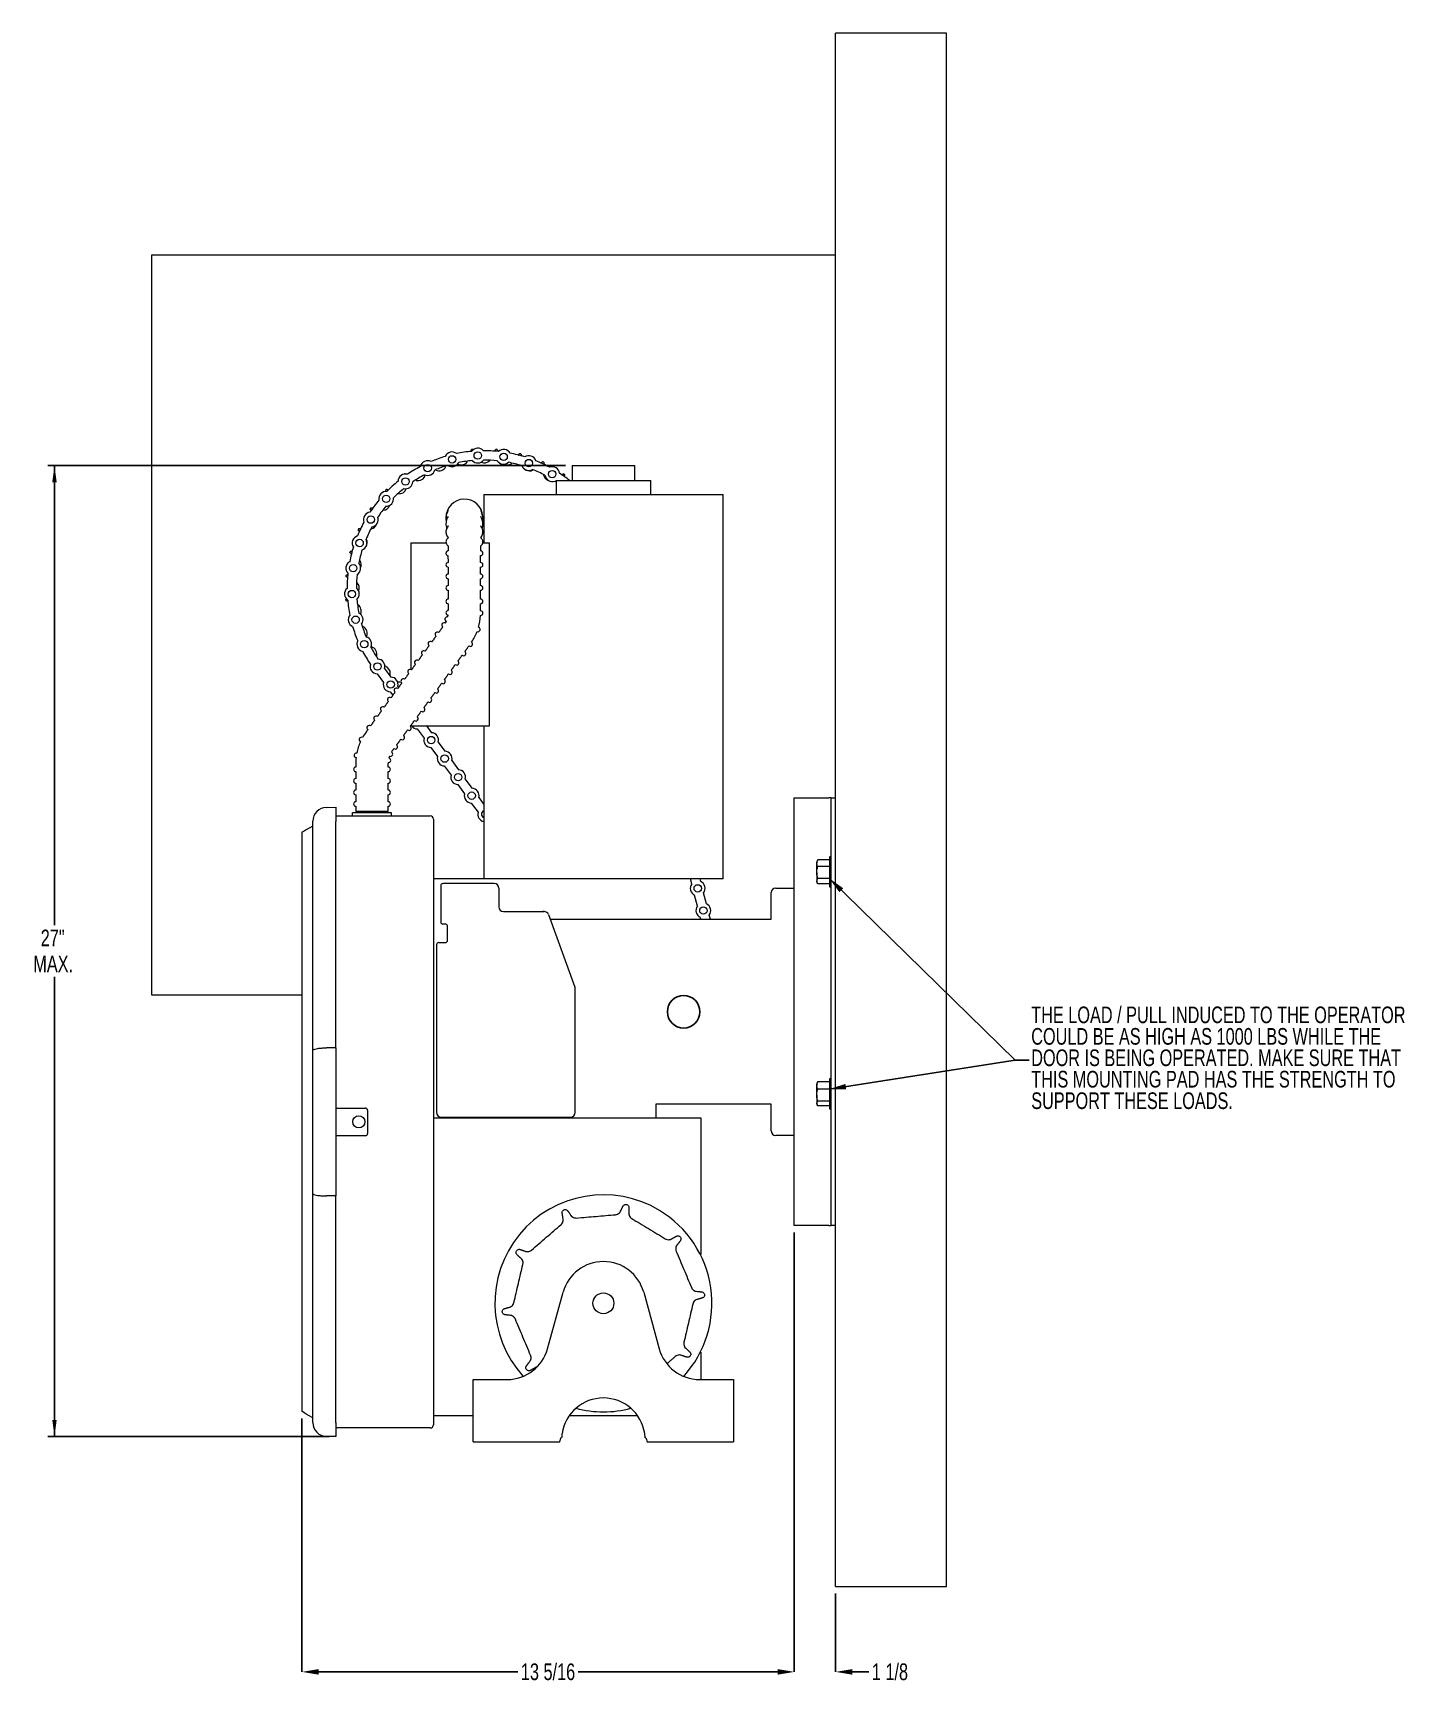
# Model space of a CAD drawing. Header units: inches. Extents: x 1.6 to 27.5, y 3.7 to 19.3.
# Drawn here: x 15.16 to 27.52, y 4.29 to 19.28 of the extents above; entities that cross this region are included whole.
import ezdxf

# ---------------------------------------------------------------- set-up
doc = ezdxf.new("R2010")
doc.units = ezdxf.units.IN
doc.header["$MEASUREMENT"] = 0
doc.header["$PDSIZE"] = -1
doc.layers.add('DIM', color=1, linetype='Continuous')
doc.styles.add('SLDTEXTSTYLE0', font='ARIAL.TTF', dxfattribs={"width": 0.7})
doc.styles.get("Standard").update_dxf_attribs({"font": 'ARIAL.TTF'})
doc.dimstyles.new('SLDDIMSTYLE0', dxfattribs={"dimtxt": 0.15, "dimasz": 0.15, "dimexe": 0, "dimexo": 0.0625, "dimgap": 0.0375, "dimtad": 0, "dimtih": 1, "dimtoh": 1, "dimdec": 3, "dimlfac": 3, "dimrnd": 1e-09, "dimzin": 12, "dimdsep": 46, "dimtxsty": 'SLDTEXTSTYLE0', "dimsah": 1, "dimcen": 0.09, "dimadec": 0, "dimazin": 0, "dimtfac": 1, "dimtdec": 3, "dimtofl": 0, "dimtmove": 0, "dimatfit": 3, "dimfxl": 0, "dimtolj": 1, "dimtzin": 12, "dimarcsym": 0})
doc.dimstyles.new('SLDDIMSTYLE2', dxfattribs={"dimtxt": 0.15, "dimasz": 0.15, "dimexe": 0, "dimexo": 0.0625, "dimgap": 0.0375, "dimtad": 0, "dimtih": 1, "dimtoh": 1, "dimdec": 0, "dimrnd": 1e-09, "dimzin": 0, "dimdsep": 46, "dimtxsty": 'Standard', "dimsah": 1, "dimcen": 0.09, "dimadec": 0, "dimazin": 0, "dimtfac": 1, "dimtdec": 0, "dimtofl": 0, "dimtmove": 0, "dimatfit": 3, "dimfxl": 0, "dimtolj": 1, "dimtzin": 0, "dimarcsym": 0})

# ---------------------------------------------------------------- blocks, each defined once
blk = doc.blocks.new('*D5')
at = {"layer": 'DIM'}
for p, q in [((19.955, 15.384), (15.289, 15.384)), ((15.349, 15.384), (15.349, 11.241)), ((15.349, 6.631), (15.349, 10.774)), ((17.825, 6.631), (15.289, 6.631))]:
    blk.add_line(p, q, dxfattribs=at)
for points in [[(15.349, 15.384), (15.329, 15.234), (15.369, 15.234)], [(15.349, 6.631), (15.369, 6.781), (15.329, 6.781)]]:
    blk.add_solid(points, dxfattribs=at)
at = {"layer": 'DIM', "char_height": 0.15, "attachment_point": 1, "style": 'SLDTEXTSTYLE0'}
for s, insert in [('27"', (15.225, 11.201)), ('MAX.', (15.158, 10.967))]:
    blk.add_mtext(s, dxfattribs=dict(at, insert=insert))
blk = doc.blocks.new('*D32')
at = {"color": 0, "linetype": 'ByBlock', "lineweight": -2}
for p, q in [((22.017, 8.471), (22.017, 4.51)), ((17.579, 6.795), (17.579, 4.51)), ((17.729, 4.51), (19.527, 4.51)), ((21.867, 4.51), (20.069, 4.51))]:
    blk.add_line(p, q, dxfattribs=at)
at = {"color": 0, "linetype": 'ByBlock'}
for points in [[(17.579, 4.51), (17.729, 4.535), (17.729, 4.485)], [(22.017, 4.51), (21.867, 4.535), (21.867, 4.485)]]:
    blk.add_solid(points, dxfattribs=at)
at = {"layer": 'DEFPOINTS', "color": 0, "linetype": 'ByBlock'}
for p in [(22.017, 8.534), (17.579, 6.857)]:
    blk.add_point(p, dxfattribs=at)
at = {"color": 0, "linetype": 'ByBlock', "insert": (19.798, 4.51), "char_height": 0.15, "attachment_point": 5, "style": 'SLDTEXTSTYLE0'}
blk.add_mtext('13 5/16', dxfattribs=at)
blk = doc.blocks.new('*D33')
at = {"color": 0, "linetype": 'ByBlock', "lineweight": -2}
for p, q in [((22.017, 8.471), (22.017, 4.51)), ((22.39, 5.218), (22.39, 4.51)), ((21.867, 4.51), (21.717, 4.51)), ((22.54, 4.51), (22.69, 4.51))]:
    blk.add_line(p, q, dxfattribs=at)
at = {"color": 0, "linetype": 'ByBlock'}
for points in [[(22.017, 4.51), (21.867, 4.485), (21.867, 4.535)], [(22.39, 4.51), (22.54, 4.485), (22.54, 4.535)]]:
    blk.add_solid(points, dxfattribs=at)
at = {"layer": 'DEFPOINTS', "color": 0, "linetype": 'ByBlock'}
for p in [(22.017, 8.534), (22.39, 5.281)]:
    blk.add_point(p, dxfattribs=at)
at = {"color": 0, "linetype": 'ByBlock', "insert": (22.88, 4.51), "char_height": 0.15, "attachment_point": 5, "style": 'SLDTEXTSTYLE0'}
blk.add_mtext('1 1/8', dxfattribs=at)
blk = doc.blocks.new('SW_NOTE_2')
at = {"layer": 'DIM', "color": 0, "char_height": 0.15, "attachment_point": 1, "style": 'SLDTEXTSTYLE0'}
for s, insert in [('THE LOAD / PULL INDUCED TO THE OPERATOR', (0.02, 0.484)), ('COULD BE AS HIGH AS 1000 LBS WHILE THE', (0.02, 0.29)), ('DOOR IS BEING OPERATED. MAKE SURE THAT', (0.02, 0.097)), ('THIS MOUNTING PAD HAS THE STRENGTH TO', (0.02, -0.096)), ('SUPPORT THESE LOADS.', (0.02, -0.29))]:
    blk.add_mtext(s, dxfattribs=dict(at, insert=insert))

msp = doc.modelspace()

# ---------------------------------------------------------------- linework, layer by layer
at = {"color": 7, "linetype": 'Continuous', "lineweight": 15}
for p, q in [((22.390457, 5.280699), (22.390457, 19.2807)), ((23.390457, 19.2807), (22.390457, 19.2807)), ((23.390457, 5.280699), (23.390457, 19.2807)), ((16.22379, 17.2807), (16.22379, 10.614033)), ((22.390457, 17.2807), (16.22379, 17.2807)), ((20.01479, 15.384033), (20.579457, 15.384033)), ((19.870457, 15.235687), (19.85786, 15.244096)), ((19.870457, 15.2507), (20.72379, 15.2507)), ((19.21879, 15.124033), (21.375457, 15.124033)), ((19.21879, 15.082366), (19.21879, 14.749033)), ((18.87779, 14.914366), (18.877826, 14.910929)), ((18.562124, 14.686533), (18.879201, 14.686533)), ((18.894899, 14.572598), (18.89663, 14.510104)), ((18.898624, 14.658852), (18.898624, 14.614369)), ((19.19029, 14.65884), (19.19029, 14.614357)), ((19.20994, 14.686533), (19.271604, 14.686533)), ((19.271604, 13.036533), (19.271604, 14.686533)), ((18.257664, 13.506649), (18.314902, 13.428094)), ((18.325024, 13.555712), (18.382253, 13.477168)), ((18.443547, 13.393047), (18.450441, 13.383585)), ((18.376195, 13.343973), (18.398841, 13.312893)), ((18.562124, 13.036533), (18.895457, 13.036533)), ((18.619604, 13.009912), (18.680014, 12.927002)), ((18.703314, 13.036533), (18.747365, 12.976076)), ((18.895457, 13.036533), (19.271604, 13.036533)), ((18.741308, 12.842881), (18.801718, 12.759972)), ((18.808659, 12.891955), (18.869069, 12.809046)), ((18.863012, 12.67585), (18.923422, 12.592941)), ((18.930363, 12.724924), (18.990773, 12.642015)), ((18.984716, 12.50882), (19.045126, 12.42591)), ((19.052067, 12.557894), (19.112477, 12.474985)), ((17.799748, 12.303077), (17.885263, 12.304569)), ((17.885263, 12.304569), (17.885263, 12.175933)), ((19.10642, 12.341789), (19.16683, 12.25888)), ((19.173771, 12.390863), (19.21879, 12.329077)), ((22.017124, 12.387783), (22.077124, 12.387783)), ((22.017124, 8.533616), (22.017124, 12.387783)), ((22.077124, 12.387783), (22.330457, 12.387783)), ((22.350457, 12.387783), (22.330457, 12.387783)), ((22.350457, 12.30445), (22.350457, 12.387783)), ((22.350457, 12.387783), (22.390457, 12.387783)), ((22.350457, 8.61695), (22.350457, 12.30445)), ((17.67693, 12.175933), (17.67693, 12.178096)), ((17.67693, 10.112847), (17.67693, 12.175933)), ((17.885263, 12.2267), (18.729524, 12.2267)), ((17.885263, 10.13489), (17.885263, 12.175933)), ((18.035598, 12.2267), (18.035598, 12.250033)), ((18.042097, 12.2567), (18.375808, 12.2567)), ((18.211124, 12.2667), (18.06529, 12.2667)), ((18.356957, 12.2667), (18.211124, 12.2667)), ((18.375808, 12.2567), (18.381124, 12.2567)), ((18.729524, 12.2267), (18.73619, 12.2267)), ((18.766124, 12.196766), (18.766124, 10.585251)), ((22.33379, 11.856116), (22.33379, 11.586116)), ((22.220457, 11.814866), (22.220457, 11.799334)), ((22.220457, 11.715467), (22.220457, 11.799334)), ((22.220457, 11.715467), (22.220457, 11.637249)), ((22.33379, 11.829173), (22.228831, 11.829173)), ((22.33379, 11.769495), (22.228831, 11.769495)), ((19.21879, 11.657366), (18.766124, 11.657366)), ((18.830213, 11.5957), (18.830213, 11.2707)), ((19.31288, 11.6157), (18.850213, 11.6157)), ((21.375457, 11.657366), (19.21879, 11.657366)), ((19.354546, 11.574033), (19.354546, 11.4057)), ((21.094033, 11.612798), (21.082673, 11.657366)), ((21.174784, 11.633381), (21.168671, 11.657366)), ((21.850457, 11.5757), (22.017124, 11.5757)), ((22.220457, 11.637249), (22.220457, 11.627366)), ((22.33379, 11.661439), (22.228831, 11.661439)), ((22.33379, 11.61306), (22.228831, 11.61306)), ((21.145079, 11.412534), (21.119741, 11.511939)), ((21.22583, 11.433117), (21.200493, 11.532522)), ((21.80879, 11.294033), (21.80879, 11.534033)), ((18.872713, 11.2507), (18.850213, 11.2507)), ((19.396213, 11.364033), (19.762871, 11.364033)), ((19.802025, 11.336617), (20.0402, 10.682236)), ((19.817524, 11.294033), (21.80879, 11.294033)), ((21.175284, 11.294033), (21.170787, 11.311676)), ((21.261282, 11.294033), (21.251539, 11.332259)), ((18.892713, 11.104033), (18.892713, 11.2307)), ((18.792713, 11.064033), (18.792713, 10.584114)), ((18.812713, 11.084033), (18.872713, 11.084033)), ((20.042713, 9.552366), (20.042713, 10.667985)), ((16.22379, 10.614033), (17.578908, 10.614033)), ((18.766124, 10.585251), (18.766124, 6.738433)), ((18.792713, 10.584114), (18.792713, 9.552366)), ((17.67693, 8.822353), (17.67693, 10.112847)), ((17.885263, 10.13489), (17.885263, 8.80031)), ((22.220457, 9.814866), (22.220457, 9.795543)), ((22.220457, 9.708961), (22.220457, 9.795543)), ((22.33379, 9.828456), (22.228831, 9.828456)), ((22.33379, 9.762631), (22.228831, 9.762631)), ((22.33379, 9.856116), (22.33379, 9.586116)), ((20.770457, 9.627366), (20.770457, 9.504033)), ((21.80879, 9.627366), (20.770457, 9.627366)), ((21.80879, 9.387366), (21.80879, 9.627366)), ((22.220457, 9.708961), (22.220457, 9.634534)), ((22.220457, 9.634534), (22.220457, 9.627366)), ((22.33379, 9.655291), (22.228831, 9.655291)), ((22.33379, 9.613777), (22.228831, 9.613777)), ((17.885263, 9.5926), (18.151607, 9.5926)), ((18.171607, 9.5726), (18.171607, 9.3626)), ((18.766124, 9.504033), (21.174124, 9.504033)), ((18.83438, 9.510699), (20.001046, 9.510699)), ((21.174124, 9.504033), (21.174124, 8.273434)), ((18.151607, 9.3426), (17.885263, 9.3426)), ((22.017124, 9.3457), (21.850457, 9.3457)), ((17.67693, 6.759266), (17.67693, 8.822353)), ((17.885263, 6.759266), (17.885263, 8.80031)), ((22.350457, 8.533616), (22.350457, 8.61695)), ((22.077124, 8.533616), (22.017124, 8.533616)), ((22.330457, 8.533616), (22.077124, 8.533616)), ((22.330457, 8.533616), (22.350457, 8.533616)), ((22.390457, 8.533616), (22.350457, 8.533616)), ((19.79362, 7.422413), (19.933961, 7.932319)), ((20.660287, 7.932319), (20.800628, 7.422413)), ((21.174124, 7.391299), (21.174124, 7.1457)), ((19.12379, 6.658366), (19.12379, 7.1457)), ((19.12379, 7.1457), (19.430457, 7.1457)), ((21.16379, 7.1457), (21.470457, 7.1457)), ((21.470457, 7.1457), (21.470457, 6.658366)), ((17.67693, 6.757103), (17.67693, 6.759266)), ((17.885263, 6.759266), (17.885263, 6.63063)), ((18.766124, 6.822367), (19.12379, 6.822367)), ((19.991382, 6.822367), (20.602865, 6.822367)), ((17.885263, 6.63063), (17.799748, 6.632122)), ((18.729524, 6.7085), (17.885263, 6.7085)), ((18.73619, 6.7085), (18.729524, 6.7085)), ((19.12379, 6.582366), (19.12379, 6.658366)), ((19.920797, 6.618366), (19.913345, 6.618366)), ((20.680902, 6.618366), (20.67345, 6.618366)), ((21.470457, 6.658366), (21.470457, 6.582366)), ((19.12379, 6.582366), (19.89603, 6.582366)), ((20.698217, 6.582366), (21.470457, 6.582366)), ((22.390457, 5.280699), (23.390457, 5.280699))]:
    msp.add_line(p, q, dxfattribs=at)
at = {"color": 7, "linetype": 'Continuous', "lineweight": 15, "flags": 128}
for points in [[(17.67693, 12.134266), (17.64475, 12.115687), (17.618976, 12.100807), (17.599629, 12.089636), (17.586722, 12.082185), (17.580266, 12.078457), (17.579459, 12.077991)], [(17.67693, 6.800933), (17.64475, 6.819512), (17.618976, 6.834392), (17.599629, 6.845563), (17.586722, 6.853014), (17.580266, 6.856742), (17.579459, 6.857208)]]:
    msp.add_lwpolyline(points, dxfattribs=at)
at = {"color": 7, "linetype": 'Continuous', "lineweight": 15}
for centre, radius in [((18.933123, 15.43981), 0.033333), ((19.164261, 15.474216), 0.033333), ((19.397675, 15.462981), 0.033333), ((18.713101, 15.36108), 0.033333), ((19.62444, 15.406535), 0.033333), ((19.835883, 15.307036), 0.033333), ((18.512607, 15.241035), 0.033333), ((18.33931, 15.084266), 0.033333), ((18.199835, 14.896769), 0.033333), ((18.099517, 14.685712), 0.033333), ((18.042192, 14.459168), 0.033333), ((18.030052, 14.225799), 0.033333), ((18.063561, 13.99453), 0.033333), ((18.141438, 13.774204), 0.033333), ((18.260704, 13.573246), 0.033333), ((18.379224, 13.410571), 0.033333), ((18.744336, 12.909479), 0.033333), ((18.86604, 12.742448), 0.033333), ((18.987744, 12.575417), 0.033333), ((19.109448, 12.408387), 0.033333), ((21.147263, 11.57266), 0.033333), ((21.198309, 11.372397), 0.033333), ((18.093274, 9.4676), 0.054667), ((20.297124, 7.832366), 0.094)]:
    msp.add_circle(centre, radius, dxfattribs=at)
msp.add_circle((21.020457, 10.4607), 0.146667)
for centre, radius, start, end in [((19.22379, 14.2807), 1.236667, 106.5306241, 112.8468573), ((18.933123, 15.43981), 0.066667, 51.5228106, 156.6324486), ((19.22379, 14.2807), 1.236667, 95.3084019, 101.6246351), ((19.22379, 14.2807), 1.25313, 94.730266, 95.269734), ((19.164261, 15.474216), 0.066667, 40.3005884, 145.4102264), ((19.22379, 14.2807), 1.236667, 84.0861797, 90.4024128), ((19.22379, 14.2807), 1.25313, 84.730266, 85.269734), ((19.397675, 15.462981), 0.066667, 29.0783661, 134.1880042), ((19.22379, 14.2807), 1.236667, 72.8639574, 79.1801906), ((19.22379, 14.2807), 1.25313, 74.730266, 75.269734), ((19.62444, 15.406535), 0.066667, 17.8561439, 122.9657819), ((18.512607, 15.241035), 0.066667, 73.967255, 179.076893), ((19.22379, 14.2807), 1.25313, 124.730266, 124.9938451), ((19.22379, 14.2807), 1.236667, 117.7528463, 124.0690795), ((19.22379, 14.2807), 1.153333, 117.8399346, 123.9819912), ((18.626201, 15.315755), 0.0675, 254.2099395, 345.7900605), ((18.713101, 15.36108), 0.066667, 62.7450328, 167.8546708), ((18.713101, 15.36108), 0.066667, 245.2408121, 345.3588915), ((19.22379, 14.2807), 1.153333, 106.6177124, 112.759769), ((18.815015, 15.4038), 0.0675, 244.2099395, 335.7900605), ((18.933123, 15.43981), 0.066667, 234.0185899, 334.1366693), ((19.01625, 15.457721), 0.0675, 242.3951936, 325.7900605), ((19.22379, 14.2807), 1.153333, 95.3954902, 101.5375467), ((19.164261, 15.474216), 0.066667, 222.7963677, 322.9144471), ((19.22379, 15.475878), 0.0675, 244.5318918, 315.7900605), ((19.22379, 14.2807), 1.153333, 84.173268, 90.3153245), ((19.397675, 15.462981), 0.066667, 211.5741454, 311.6922248), ((19.431331, 15.457721), 0.0675, 245.05677, 305.7900605), ((19.22379, 14.2807), 1.153333, 72.9510458, 79.0931023), ((19.62444, 15.406535), 0.066667, 200.3519232, 300.4700026), ((19.632566, 15.4038), 0.0675, 242.1851869, 295.7900605), ((19.22379, 14.2807), 1.153333, 61.7288235, 67.8708801), ((19.22379, 14.2807), 1.236667, 61.6417352, 67.9579684), ((19.22379, 14.2807), 1.25313, 64.730266, 65.269734), ((19.82138, 15.315755), 0.0675, 194.2099395, 249.0275153), ((19.835883, 15.307036), 0.066667, 189.129701, 289.2477804), ((19.835883, 15.307036), 0.066667, 6.6339217, 111.7435597), ((19.22379, 14.2807), 1.236667, 51.6621323, 56.7357462), ((19.22379, 14.2807), 1.25313, 54.730266, 55.269734), ((18.33931, 15.084266), 0.066667, 85.1894772, 190.2991153), ((19.22379, 14.2807), 1.25313, 134.730266, 135.269734), ((19.22379, 14.2807), 1.236667, 128.9750686, 135.2913017), ((19.22379, 14.2807), 1.153333, 129.0621569, 135.2042134), ((18.455545, 15.196259), 0.0675, 264.2099395, 341.3977252), ((18.512607, 15.241035), 0.066667, 256.4630343, 356.5811137), ((19.22379, 14.2807), 1.236667, 140.1972908, 146.513524), ((19.22379, 14.2807), 1.25313, 144.730266, 145.269734), ((19.22379, 14.2807), 1.153333, 140.2843791, 146.4264356), ((18.308231, 15.048946), 0.0675, 274.2099395, 340.1302643), ((18.33931, 15.084266), 0.066667, 267.6852566, 7.8033359), ((19.044457, 14.914366), 0.166667, 3.9607004, 180), ((19.22379, 14.2807), 1.236667, 151.419513, 157.7357462), ((18.199835, 14.896769), 0.066667, 96.4116995, 201.5213375), ((18.188736, 14.878289), 0.0675, 284.2099395, 340.4348338), ((18.199835, 14.896769), 0.066667, 278.9074788, 19.0255582), ((18.099517, 14.685712), 0.066667, 107.6339217, 212.7435597), ((19.22379, 14.2807), 1.25313, 154.730266, 155.269734), ((18.099517, 14.685712), 0.066667, 290.129701, 30.2477804), ((19.22379, 14.2807), 1.153333, 151.5066013, 157.6486579), ((18.10069, 14.689475), 0.0675, 328.8419476, 25.7900605), ((19.22379, 14.2807), 1.236667, 162.6417352, 168.9579684), ((19.22379, 14.2807), 1.25313, 164.730266, 165.269734), ((19.22379, 14.2807), 1.153333, 162.7288235, 168.8708801), ((19.22379, 14.2807), 1.25313, 174.730266, 175.269734), ((18.042192, 14.459168), 0.066667, 118.8561439, 223.9657819), ((19.22379, 14.2807), 1.236667, 173.8639574, 180.1801906), ((19.22379, 14.2807), 1.153333, 173.9510458, 180.0931023), ((18.042192, 14.459168), 0.066667, 301.3519232, 41.4700026), ((18.046769, 14.48824), 0.0675, 336.8036267, 35.7900605), ((18.898624, 14.489366), 0.020833, 90, 270), ((18.898624, 14.3852), 0.020833, 90, 270), ((19.19029, 14.489366), 0.020833, 270, 90), ((19.19029, 14.3852), 0.020833, 270, 90), ((18.030052, 14.225799), 0.066667, 130.0783661, 235.1880042), ((18.030052, 14.225799), 0.066667, 312.5741454, 52.6922248), ((18.028612, 14.2807), 0.0675, 336.5488831, 45.7900605), ((18.898624, 14.281033), 0.020833, 90, 270), ((19.19029, 14.281033), 0.020833, 270, 90), ((19.22379, 14.2807), 1.25313, 184.730266, 185.269734), ((19.22379, 14.2807), 1.236667, 185.0861797, 191.4024128), ((19.22379, 14.2807), 1.153333, 185.173268, 191.3153245), ((18.046769, 14.073159), 0.0675, 334.7632412, 55.7900605), ((18.898624, 14.159418), 0.020833, 90, 270), ((19.19029, 14.159418), 0.020833, 270, 90), ((18.063561, 13.99453), 0.066667, 141.3005884, 246.4102264), ((18.063561, 13.99453), 0.066667, 323.7963677, 63.9144471), ((19.22379, 14.2807), 1.153333, 196.3954902, 202.5375467), ((18.861596, 13.946867), 0.020833, 53.8732842, 233.8732842), ((18.888928, 13.999234), 0.020833, 74.6788357, 248.3093587), ((18.711124, 14.058747), 0.1875, 329.6839002, 335.1332203), ((18.898613, 14.056781), 0.020833, 89.3990283, 266.2142898), ((18.711124, 14.058747), 0.1875, 347.7506643, 353.0391634), ((18.711124, 14.058747), 0.479167, 343.9916727, 356.8912378), ((19.190264, 14.053721), 0.020833, 269.3990283, 89.3990283), ((19.22379, 14.2807), 1.236667, 196.3084019, 202.6246351), ((18.141438, 13.774204), 0.066667, 152.5228106, 257.6324486), ((18.10069, 13.871925), 0.0675, 334.2099395, 65.7900605), ((18.141438, 13.774204), 0.066667, 335.0185899, 75.1366693), ((18.738768, 13.778593), 0.020833, 53.8732842, 233.8732842), ((18.800182, 13.86273), 0.020833, 53.8732842, 233.8732842), ((18.711124, 14.058747), 0.479167, 326.1859657, 339.0040521), ((19.165513, 13.906659), 0.020833, 251.4940972, 71.4940972), ((19.22379, 14.2807), 1.236667, 207.5306241, 213.8468573), ((19.22379, 14.2807), 1.153333, 207.6177124, 213.759769), ((18.188736, 13.68311), 0.0675, 344.2099395, 75.7900605), ((18.677354, 13.694456), 0.020833, 53.8732842, 233.8732842), ((19.035766, 13.690771), 0.020833, 233.8732842, 53.8732842), ((19.097179, 13.774908), 0.020833, 233.8732842, 53.8732842), ((18.260704, 13.573246), 0.066667, 163.7450328, 267.3862929), ((18.260704, 13.573246), 0.066667, 344.7506692, 86.3588915), ((18.308231, 13.512454), 0.0675, 354.2099395, 73.6319379), ((18.554527, 13.526182), 0.020833, 53.8732842, 233.8732842), ((18.61594, 13.610319), 0.020833, 53.8732842, 233.8732842), ((18.912938, 13.522497), 0.020833, 233.8732842, 53.8732842), ((18.974352, 13.606634), 0.020833, 233.8732842, 53.8732842), ((18.379224, 13.410571), 0.066667, 164.760503, 267.3961281), ((18.379224, 13.410571), 0.066667, 344.760503, 87.3961281), ((18.431699, 13.357908), 0.020833, 53.8732842, 233.8732842), ((18.455545, 13.36514), 0.0675, 71.7587005, 95.7900605), ((18.493113, 13.442045), 0.020833, 53.8732842, 233.8732842), ((18.79011, 13.354223), 0.020833, 233.8732842, 53.8732842), ((18.851524, 13.43836), 0.020833, 233.8732842, 53.8732842), ((18.308871, 13.189634), 0.020833, 53.8732842, 233.8732842), ((18.370285, 13.273771), 0.020833, 53.8732842, 233.8732842), ((18.667282, 13.185949), 0.020833, 233.8732842, 53.8732842), ((18.728696, 13.270086), 0.020833, 233.8732842, 53.8732842), ((18.247457, 13.105497), 0.020833, 53.8732842, 233.8732842), ((18.605869, 13.101812), 0.020833, 233.8732842, 53.8732842), ((18.115876, 12.91394), 0.020833, 63.4352311, 243.4352311), ((18.544457, 12.699652), 0.479167, 143.8732842, 150.9338215), ((18.186043, 13.02136), 0.020833, 53.8732842, 233.8732842), ((18.483041, 12.933539), 0.020833, 233.8732842, 53.8732842), ((18.544455, 13.017675), 0.020833, 233.8732842, 53.8732842), ((18.622632, 13.076509), 0.066667, 216.8444645, 267.3961281), ((18.744336, 12.909479), 0.066667, 164.760503, 267.3961281), ((18.744336, 12.909479), 0.066667, 344.760503, 87.3961281), ((18.070753, 12.771799), 0.020833, 81.3401622, 261.3401622), ((18.544457, 12.699652), 0.479167, 173.8335446, 180), ((18.544457, 12.699652), 0.479167, 155.9278564, 168.8536604), ((18.359095, 12.727884), 0.020833, 261.3401622, 81.3401622), ((18.544457, 12.699652), 0.1875, 159.8173726, 164.9575949), ((18.376752, 12.783504), 0.020833, 243.4352311, 63.4352311), ((18.544457, 12.699652), 0.1875, 143.8732842, 147.0517978), ((18.421627, 12.849402), 0.020833, 233.8732842, 53.8732842), ((18.86604, 12.742448), 0.066667, 164.760503, 267.3961281), ((18.86604, 12.742448), 0.066667, 344.760503, 87.3961281), ((18.06529, 12.645866), 0.020833, 90, 270), ((18.544457, 12.699652), 0.1875, 177.7219943, 180), ((18.356957, 12.645866), 0.020833, 270, 90), ((18.987744, 12.575417), 0.066667, 344.760503, 87.3961281), ((18.06529, 12.5417), 0.020833, 90, 270), ((18.06529, 12.437533), 0.020833, 90, 270), ((18.356957, 12.5417), 0.020833, 270, 90), ((18.356957, 12.437533), 0.020833, 270, 90), ((18.987744, 12.575417), 0.066667, 164.760503, 267.3961281), ((19.109448, 12.408387), 0.066667, 344.760503, 87.3961281), ((17.80193, 12.178096), 0.125, 91, 180), ((18.06529, 12.333366), 0.020833, 90, 270), ((18.356957, 12.333366), 0.020833, 270, 90), ((19.109448, 12.408387), 0.066667, 164.760503, 267.3961281), ((18.381124, 12.250033), 0.006667, 0, 90), ((18.73619, 12.196766), 0.029933, 0, 90), ((19.231152, 12.241356), 0.066667, 164.760503, 259.3137511), ((19.231152, 12.241356), 0.033333, 111.7687618, 248.2312382), ((18.850213, 11.5957), 0.02, 90, 180), ((19.31288, 11.574033), 0.041667, 0, 90), ((21.147263, 11.57266), 0.066667, 142.9820393, 245.6176644), ((21.147263, 11.57266), 0.066667, 195.4527316, 245.6176644), ((21.147263, 11.57266), 0.066667, 322.9820393, 65.6176644), ((21.850457, 11.534033), 0.041667, 90, 180), ((19.396213, 11.4057), 0.041667, 180, 270), ((21.198309, 11.372397), 0.066667, 142.9820393, 245.6176644), ((21.198309, 11.372397), 0.066667, 322.9820393, 65.6176644), ((18.850213, 11.2707), 0.02, 180, 270), ((18.872713, 11.2307), 0.02, 0, 90), ((19.762871, 11.322366), 0.041667, 20, 90), ((18.872713, 11.104033), 0.02, 270, 0), ((18.812713, 11.064033), 0.02, 90, 180), ((20.001046, 10.667985), 0.041667, 0, 20), ((18.151607, 9.5726), 0.02, 0, 90), ((18.83438, 9.552366), 0.041667, 180, 270), ((20.001046, 9.552366), 0.041667, 270, 0), ((18.151607, 9.3626), 0.02, 270, 0), ((21.850457, 9.387366), 0.041667, 180, 270), ((20.297124, 7.832366), 0.978277, 58.8554699, 222.3018131), ((20.297124, 7.832366), 0.978277, 317.6981869, 58.8554699), ((20.297124, 7.832366), 0.376667, 15.3884768, 164.6115232), ((19.430457, 7.522366), 0.376667, 270, 344.6115232), ((21.16379, 7.522366), 0.376667, 195.3884768, 270), ((20.297124, 6.602366), 0.376667, 8.5500077, 171.4499923), ((17.80193, 6.757103), 0.125, 180, 269), ((20.297124, 7.832366), 0.978277, 255.3242959, 284.6757041), ((18.73619, 6.738433), 0.029933, 270, 0)]:
    msp.add_arc(centre, radius, start, end, dxfattribs=at)
for centre, start_param, end_param in [((19.89603, 6.658366), 3.141592654, 4.158127146), ((20.698217, 6.658366), 2.125058161, 3.141592654)]:
    msp.add_ellipse(centre, major_axis=(0, 0.076), ratio=0.267949192, start_param=start_param, end_param=end_param, dxfattribs=at)
for points in [[(19.102232, 15.510999), (19.108697, 15.528534)], [(19.120451, 15.529562), (19.122775, 15.525575)], [(19.31714, 15.512425), (19.32713, 15.529562)], [(19.338884, 15.528534), (19.345323, 15.511068)], [(19.529288, 15.477123), (19.542422, 15.492644)], [(19.553819, 15.48959), (19.557332, 15.470143)], [(18.509865, 15.310576), (18.517551, 15.306181)], [(19.732507, 15.405984), (19.748034, 15.418902)], [(19.758727, 15.413916), (19.758812, 15.393606)], [(19.92083, 15.300921), (19.937716, 15.310576)], [(19.947381, 15.303809), (19.943949, 15.283862)], [(20.01479, 15.384033), (20.01479, 15.2507)], [(20.579457, 15.2507), (20.579457, 15.384033)], [(18.338099, 15.149903), (18.333532, 15.162615)], [(18.341875, 15.170958), (18.360071, 15.164421)], [(19.870457, 15.2507), (19.870457, 15.124033)], [(20.72379, 15.124033), (20.72379, 15.2507)], [(18.200681, 15.00429), (18.220549, 15.000872)], [(19.21879, 15.124033), (19.21879, 15.082366)], [(21.375457, 14.749033), (21.375457, 15.124033)], [(18.20347, 14.977913), (18.193914, 14.994625)], [(18.098448, 14.789486), (18.085588, 14.804943)], [(18.090574, 14.815636), (18.110918, 14.815721)], [(19.21879, 14.749033), (19.21879, 14.686533)], [(21.375457, 12.4257), (21.375457, 14.749033)], [(18.027384, 14.586183), (18.011846, 14.599332)], [(18.0149, 14.610728), (18.03449, 14.614267)], [(18.562124, 14.686533), (18.562124, 13.545581)], [(19.19029, 14.5102), (19.19029, 14.572696)], [(17.975957, 14.395793), (17.993659, 14.40232)], [(18.898624, 14.468533), (18.898624, 14.406033)], [(19.19029, 14.406033), (19.19029, 14.468533)], [(17.992185, 14.37398), (17.974928, 14.384039)], [(18.898624, 14.364366), (18.898624, 14.301866)], [(18.898624, 14.2602), (18.898624, 14.180251)], [(19.19029, 14.301866), (19.19029, 14.364366)], [(19.19029, 14.180251), (19.19029, 14.2602)], [(17.974928, 14.17736), (17.980914, 14.18085)], [(17.993734, 14.159052), (17.975957, 14.165606)], [(18.898624, 14.138584), (18.898624, 14.077595)], [(19.19029, 14.074575), (19.19029, 14.138584)], [(18.15913, 13.838436), (18.161467, 13.842557)], [(18.787899, 13.845903), (18.751051, 13.795421)], [(18.849313, 13.93004), (18.812465, 13.879558)], [(18.665071, 13.677629), (18.628223, 13.627147)], [(18.726485, 13.761766), (18.689637, 13.711284)], [(18.986634, 13.623462), (19.023483, 13.673944)], [(19.048048, 13.707599), (19.084897, 13.758081)], [(18.372088, 13.491118), (18.373911, 13.496887)], [(18.373911, 13.496887), (18.375386, 13.505644)], [(18.542244, 13.509355), (18.505395, 13.458873)], [(18.603658, 13.593492), (18.566809, 13.54301)], [(18.863807, 13.455188), (18.900655, 13.50567)], [(18.925221, 13.539325), (18.962069, 13.589807)], [(18.448735, 13.432295), (18.439978, 13.43082)], [(18.48083, 13.425218), (18.443982, 13.374736)], [(18.802393, 13.371051), (18.839241, 13.421533)], [(18.358002, 13.256944), (18.321154, 13.206462)], [(18.419416, 13.341081), (18.382568, 13.290599)], [(18.679565, 13.202777), (18.716413, 13.253259)], [(18.740979, 13.286914), (18.777827, 13.337396)], [(18.235174, 13.08867), (18.198326, 13.038188)], [(18.296588, 13.172807), (18.25974, 13.122325)], [(18.556737, 13.034503), (18.593586, 13.084985)], [(18.618151, 13.11864), (18.655, 13.169122)], [(18.173761, 13.004533), (18.157427, 12.982156)], [(18.43391, 12.866229), (18.470758, 12.916711)], [(18.495324, 12.950366), (18.532172, 13.000848)], [(18.562124, 13.041882), (18.562124, 13.036533)], [(19.21879, 13.036533), (19.21879, 12.4257)], [(18.393011, 12.810197), (18.409344, 12.832574)], [(18.06529, 12.699652), (18.06529, 12.6667)], [(18.06529, 12.625033), (18.06529, 12.562533)], [(18.356957, 12.6667), (18.356957, 12.699652)], [(18.356957, 12.562533), (18.356957, 12.625033)], [(18.06529, 12.520866), (18.06529, 12.458366)], [(18.356957, 12.458366), (18.356957, 12.520866)], [(18.06529, 12.4167), (18.06529, 12.3542)], [(18.06529, 12.312533), (18.06529, 12.2667)], [(18.356957, 12.3542), (18.356957, 12.4167)], [(18.356957, 12.2667), (18.356957, 12.312533)], [(19.21879, 12.4257), (19.21879, 11.657366)], [(21.375457, 11.657366), (21.375457, 12.4257)], [(18.38779, 12.2267), (18.38779, 12.250033)], [(17.579459, 12.077991), (17.579459, 6.857208)], [(22.350457, 11.856116), (22.33379, 11.856116)], [(22.226919, 11.826058), (22.220457, 11.814866)], [(22.228831, 11.829173), (22.227162, 11.825918)], [(22.220457, 11.627366), (22.226919, 11.616174)], [(22.33379, 11.586116), (22.350457, 11.586116)], [(19.755457, 11.369033), (19.755457, 11.364033)], [(17.885263, 10.13489), (17.799748, 10.134634)], [(22.22504, 9.822805), (22.220457, 9.814866)], [(22.228831, 9.828456), (22.225348, 9.822627)], [(22.350457, 9.856116), (22.33379, 9.856116)], [(22.220457, 9.627366), (22.22504, 9.619428)], [(22.33379, 9.586116), (22.350457, 9.586116)], [(17.885263, 8.80031), (17.799748, 8.800565)], [(20.456204, 8.671387), (20.475275, 8.711654)], [(20.526835, 8.699613), (20.526099, 8.655065)], [(19.932658, 8.604654), (19.924419, 8.64844)], [(19.973209, 8.669004), (19.998799, 8.632532)], [(20.918987, 8.417643), (20.958084, 8.43901)], [(20.992719, 8.398963), (20.965939, 8.363355)], [(19.548326, 8.242933), (19.515923, 8.273513)], [(19.543307, 8.318829), (19.585448, 8.304363)], [(21.144239, 7.940344), (21.188428, 7.934649)], [(21.192909, 7.881892), (21.150314, 7.868825)], [(19.401338, 7.782841), (19.443934, 7.795907)], [(19.450009, 7.724389), (19.40582, 7.730083)], [(20.945457, 7.353022), (20.870437, 7.28814)], [(21.05094, 7.345904), (21.008799, 7.36037)], [(21.045921, 7.4218), (21.078324, 7.391219)], [(19.601529, 7.26577), (19.628309, 7.301377)], [(19.675261, 7.24709), (19.636164, 7.225723)]]:
    msp.add_open_spline(points, degree=1, dxfattribs=at)
for points, knots in [([(18.898624, 14.978957), (18.894609, 14.971948), (18.887468, 14.956927), (18.880299, 14.932823), (18.877458, 14.907554), (18.877422, 14.88888), (18.879562, 14.879085), (18.879894, 14.877568)], [0.8103218961, 0.8103218961, 0.8103218961, 0.8103218961, 0.8537982503, 0.8997713956, 0.9456981311, 0.9915918622, 1, 1, 1, 1]), ([(18.898624, 14.92557), (18.898379, 14.925195), (18.89388, 14.91821), (18.886488, 14.904004), (18.879695, 14.882059), (18.877178, 14.859583), (18.878477, 14.837657), (18.882638, 14.823814), (18.884628, 14.817193)], [0.7889410811, 0.7889410811, 0.7889410811, 0.7889410811, 0.7913864414, 0.8343150674, 0.8769366563, 0.9192643952, 0.9613874833, 1, 1, 1, 1]), ([(19.208879, 14.878008), (19.209645, 14.882536), (19.211824, 14.895423), (19.210872, 14.917075), (19.206357, 14.942121), (19.19886, 14.962756), (19.192728, 14.9747), (19.19029, 14.978954)], [0, 0, 0, 0, 0.0248636857, 0.0707605188, 0.1166392343, 0.1625140561, 0.1888974856, 0.1888974856, 0.1888974856, 0.1888974856]), ([(19.204186, 14.818032), (19.205392, 14.821251), (19.209271, 14.831599), (19.211482, 14.850031), (19.210852, 14.872498), (19.205863, 14.894544), (19.1984, 14.912176), (19.192473, 14.922219), (19.19029, 14.925571)], [0, 0, 0, 0, 0.0191300771, 0.0615090403, 0.1036613549, 0.1457142276, 0.1877864876, 0.2096145028, 0.2096145028, 0.2096145028, 0.2096145028]), ([(18.898624, 14.840256), (18.897756, 14.839212), (18.892624, 14.832799), (18.884958, 14.820389), (18.878783, 14.802326), (18.877118, 14.784058), (18.879656, 14.766191), (18.886486, 14.749363), (18.893022, 14.73794), (18.898093, 14.732703), (18.898624, 14.732155)], [0.7637387537, 0.7637387537, 0.7637387537, 0.7637387537, 0.7715145231, 0.8109833965, 0.8493330459, 0.886443715, 0.9227843543, 0.9589819344, 0.9957103076, 1, 1, 1, 1]), ([(18.898624, 14.73226), (18.897181, 14.731152), (18.892169, 14.727012), (18.885134, 14.719306), (18.879284, 14.707998), (18.877107, 14.695617), (18.879049, 14.683222), (18.884789, 14.672095), (18.891359, 14.664077), (18.896792, 14.660169), (18.898624, 14.658852)], [0.7788198447, 0.7788198447, 0.7788198447, 0.7788198447, 0.7923082584, 0.8275420142, 0.8588460209, 0.8886437631, 0.9201586701, 0.9508881022, 0.9834451348, 1, 1, 1, 1]), ([(19.19029, 14.732209), (19.193986, 14.737015), (19.20177, 14.747141), (19.208706, 14.764391), (19.211784, 14.782646), (19.210407, 14.800676), (19.204985, 14.817924), (19.19757, 14.830952), (19.192055, 14.838135), (19.19029, 14.840256)], [0, 0, 0, 0, 0.0349858229, 0.0737081911, 0.1111628927, 0.147657126, 0.1838400201, 0.2203429264, 0.236145827, 0.236145827, 0.236145827, 0.236145827]), ([(19.19029, 14.65884), (19.193147, 14.66106), (19.199546, 14.666033), (19.206425, 14.675661), (19.210935, 14.687311), (19.211535, 14.699756), (19.208163, 14.711668), (19.201429, 14.722285), (19.194881, 14.728652), (19.1908, 14.731866), (19.19029, 14.732257)], [0, 0, 0, 0, 0.02690355, 0.0602771842, 0.0907545941, 0.1204869228, 0.1515158964, 0.182550732, 0.216464325, 0.2212263081, 0.2212263081, 0.2212263081, 0.2212263081]), ([(18.895306, 14.614551), (18.894442, 14.614338), (18.892635, 14.613893), (18.88843, 14.612152), (18.88333, 14.608252), (18.879284, 14.602459), (18.877277, 14.594692), (18.878381, 14.586881), (18.881735, 14.580774), (18.885673, 14.576851), (18.889402, 14.574536), (18.892565, 14.57322), (18.894068, 14.572819), (18.894899, 14.572598)], [0, 0, 0, 0, 0.097361455, 0.203634683, 0.287763108, 0.385163737, 0.489694223, 0.603886971, 0.693216317, 0.770112776, 0.840319478, 0.911608669, 1, 1, 1, 1]), ([(19.190131, 14.571861), (19.191099, 14.572003), (19.193188, 14.572309), (19.196441, 14.573168), (19.201542, 14.575519), (19.206591, 14.5799), (19.210285, 14.586156), (19.211637, 14.594001), (19.210021, 14.601466), (19.206499, 14.607122), (19.20255, 14.610719), (19.198903, 14.612818), (19.195636, 14.614079), (19.192959, 14.614766), (19.191179, 14.61511), (19.19029, 14.61526)], [0, 0, 0, 0, 0.0424656002, 0.0916700045, 0.1283857094, 0.1597546896, 0.1955580355, 0.2334742349, 0.2724438177, 0.303524124, 0.33071307, 0.3557404425, 0.3822190516, 0.4220397593, 0.4615445048, 0.4615445048, 0.4615445048, 0.4615445048]), ([(18.035598, 12.250033), (18.035668, 12.250775), (18.035808, 12.252258), (18.036904, 12.254235), (18.038521, 12.255752), (18.040322, 12.256536), (18.041555, 12.256698), (18.042064, 12.256699), (18.042097, 12.2567)], [0, 0, 0, 0, 0.2108314919, 0.4215905541, 0.6336963524, 0.8486837052, 0.9903048799, 1, 1, 1, 1]), ([(22.220457, 11.799334), (22.220466, 11.800042), (22.220585, 11.810118), (22.224858, 11.819992), (22.228831, 11.829173)], [0, 0, 0, 0, 0.070220823, 1, 1, 1, 1]), ([(22.228831, 11.769495), (22.22649, 11.774341), (22.221766, 11.784122), (22.220896, 11.794233), (22.220457, 11.799334)], [0, 0, 0, 0, 0.495457476, 1, 1, 1, 1]), ([(22.220457, 11.715467), (22.220553, 11.719794), (22.22096, 11.738076), (22.225424, 11.755894), (22.228831, 11.769495)], [0, 0, 0, 0, 0.236661985, 1, 1, 1, 1]), ([(22.228831, 11.661439), (22.227759, 11.665259), (22.222824, 11.682854), (22.221496, 11.701146), (22.220457, 11.715467)], [0, 0, 0, 0, 0.217122553, 1, 1, 1, 1]), ([(22.220457, 11.637249), (22.220466, 11.637823), (22.220585, 11.645991), (22.224858, 11.653996), (22.228831, 11.661439)], [0, 0, 0, 0, 0.070219623, 1, 1, 1, 1]), ([(22.227162, 11.616315), (22.225501, 11.619167), (22.221508, 11.626023), (22.220845, 11.63311), (22.220457, 11.637249)], [0, 0, 0, 0, 0.415991184, 1, 1, 1, 1]), ([(17.67693, 10.112847), (17.67693, 10.112872), (17.676939, 10.114478), (17.67949, 10.118539), (17.693507, 10.124603), (17.72141, 10.130076), (17.758102, 10.133813), (17.785865, 10.13436), (17.799748, 10.134634)], [0, 0, 0, 0, 0.00224265, 0.141620276, 0.359138299, 0.57367524, 0.78681308, 1, 1, 1, 1]), ([(22.220457, 9.795543), (22.220466, 9.796324), (22.220585, 9.807439), (22.224858, 9.818329), (22.228831, 9.828456)], [0, 0, 0, 0, 0.070221197, 1, 1, 1, 1]), ([(22.228831, 9.762631), (22.22649, 9.767976), (22.221766, 9.778764), (22.220896, 9.789916), (22.220457, 9.795543)], [0, 0, 0, 0, 0.495456754, 1, 1, 1, 1]), ([(22.220457, 9.708961), (22.220553, 9.713259), (22.22096, 9.73142), (22.225424, 9.74912), (22.228831, 9.762631)], [0, 0, 0, 0, 0.236661352, 1, 1, 1, 1]), ([(22.228831, 9.655291), (22.227759, 9.659086), (22.222824, 9.676564), (22.221496, 9.694735), (22.220457, 9.708961)], [0, 0, 0, 0, 0.217121523, 1, 1, 1, 1]), ([(22.220457, 9.634534), (22.220466, 9.635026), (22.220585, 9.642037), (22.224858, 9.648905), (22.228831, 9.655291)], [0, 0, 0, 0, 0.07021452, 1, 1, 1, 1]), ([(22.228831, 9.613777), (22.22649, 9.617148), (22.221766, 9.623952), (22.220896, 9.630985), (22.220457, 9.634534)], [0, 0, 0, 0, 0.495457001, 1, 1, 1, 1]), ([(17.67693, 8.822353), (17.67693, 8.822327), (17.676939, 8.820722), (17.67949, 8.81666), (17.693507, 8.810597), (17.72141, 8.805123), (17.758102, 8.801386), (17.785865, 8.800839), (17.799748, 8.800565)], [0, 0, 0, 0, 0.00224265, 0.141620248, 0.359138228, 0.573675387, 0.786813185, 1, 1, 1, 1]), ([(20.475275, 8.711654), (20.477307, 8.714116), (20.481334, 8.718994), (20.490158, 8.723347), (20.499789, 8.724666), (20.509307, 8.722677), (20.517577, 8.717693), (20.523708, 8.710303), (20.526182, 8.703817), (20.526747, 8.70018), (20.526835, 8.699613)], [0, 0, 0, 0, 0.14376099, 0.284884227, 0.42260728, 0.558131581, 0.693838622, 0.831958354, 0.973834172, 1, 1, 1, 1]), ([(19.916256, 8.543033), (19.918635, 8.545317), (19.925635, 8.55204), (19.933487, 8.566479), (19.937246, 8.585821), (19.934186, 8.598383), (19.932658, 8.604654)], [0, 0, 0, 0, 0.1462828379, 0.4304605033, 0.7157278971, 1, 1, 1, 1]), ([(19.924419, 8.64844), (19.924616, 8.651626), (19.925006, 8.65794), (19.929587, 8.666647), (19.936603, 8.673376), (19.945472, 8.677361), (19.955092, 8.67819), (19.964396, 8.675815), (19.97021, 8.672022), (19.972805, 8.669411), (19.973209, 8.669004)], [0, 0, 0, 0, 0.143761488, 0.284884351, 0.422606653, 0.558131929, 0.69383683, 0.831955691, 0.973832704, 1, 1, 1, 1]), ([(19.998799, 8.632532), (20.000582, 8.629396), (20.005491, 8.620764), (20.017732, 8.609671), (20.035284, 8.60148), (20.047995, 8.601323), (20.054362, 8.601244)], [0, 0, 0, 0, 0.1599725537, 0.440437427, 0.7196930883, 1, 1, 1, 1]), ([(20.054362, 8.601244), (20.113055, 8.60623), (20.230506, 8.616207), (20.347957, 8.626184), (20.406714, 8.631175)], [0, 0, 0, 0, 0.499724393, 1, 1, 1, 1]), ([(20.406714, 8.631175), (20.409982, 8.631626), (20.419597, 8.632951), (20.434436, 8.640016), (20.448846, 8.653454), (20.453754, 8.665417), (20.456204, 8.671387)], [0, 0, 0, 0, 0.146285071, 0.430464477, 0.715735504, 1, 1, 1, 1]), ([(20.526099, 8.655065), (20.525699, 8.65148), (20.524596, 8.641611), (20.527979, 8.625441), (20.537365, 8.608498), (20.547556, 8.6009), (20.552661, 8.597093)], [0, 0, 0, 0, 0.159969586, 0.440438149, 0.719690538, 1, 1, 1, 1]), ([(20.552661, 8.597093), (20.603075, 8.566628), (20.703959, 8.505664), (20.804843, 8.4447), (20.855313, 8.414201)], [0, 0, 0, 0, 0.499724189, 1, 1, 1, 1]), ([(19.64879, 8.31171), (19.693343, 8.350242), (19.782499, 8.42735), (19.871654, 8.504457), (19.916256, 8.543033)], [0, 0, 0, 0, 0.499723941, 1, 1, 1, 1]), ([(20.855313, 8.414201), (20.858221, 8.412644), (20.866778, 8.408064), (20.882937, 8.405058), (20.902493, 8.40746), (20.913495, 8.414253), (20.918987, 8.417643)], [0, 0, 0, 0, 0.146283674, 0.430463282, 0.715734133, 1, 1, 1, 1]), ([(20.958084, 8.43901), (20.961175, 8.439807), (20.9673, 8.441388), (20.976997, 8.439722), (20.985564, 8.435128), (20.992095, 8.427925), (20.995856, 8.419032), (20.996472, 8.409449), (20.994662, 8.402748), (20.992981, 8.399473), (20.992719, 8.398963)], [0, 0, 0, 0, 0.143762464, 0.2848855377, 0.4226066597, 0.5581324289, 0.6938360193, 0.8319565743, 0.9738335574, 1, 1, 1, 1]), ([(19.515923, 8.273513), (19.51421, 8.276207), (19.510814, 8.281544), (19.509402, 8.291281), (19.511123, 8.300849), (19.515956, 8.309285), (19.523251, 8.315611), (19.532175, 8.319158), (19.539107, 8.319506), (19.542742, 8.31892), (19.543307, 8.318829)], [0, 0, 0, 0, 0.1437630613, 0.2848840021, 0.4226080547, 0.558131182, 0.6938389585, 0.8319582021, 0.9738341257, 1, 1, 1, 1]), ([(19.585448, 8.304363), (19.588734, 8.302874), (19.597779, 8.298776), (19.614203, 8.296996), (19.633217, 8.300687), (19.643593, 8.308031), (19.64879, 8.31171)], [0, 0, 0, 0, 0.159974078, 0.440438684, 0.719692357, 1, 1, 1, 1]), ([(20.965939, 8.363355), (20.963508, 8.36069), (20.956815, 8.353354), (20.950047, 8.338284), (20.947682, 8.31906), (20.95146, 8.306923), (20.953353, 8.300843)], [0, 0, 0, 0, 0.159977274, 0.440439906, 0.719690302, 1, 1, 1, 1]), ([(20.953353, 8.300843), (20.976232, 8.246563), (21.022015, 8.137944), (21.067798, 8.029325), (21.090702, 7.974985)], [0, 0, 0, 0, 0.4997239987, 1, 1, 1, 1]), ([(19.49086, 7.839083), (19.504255, 7.896444), (19.531061, 8.011229), (19.557866, 8.126015), (19.571276, 8.183439)], [0, 0, 0, 0, 0.499724625, 1, 1, 1, 1]), ([(19.571276, 8.183439), (19.571858, 8.186686), (19.573569, 8.196239), (19.571435, 8.212536), (19.563107, 8.230393), (19.553247, 8.238758), (19.548326, 8.242933)], [0, 0, 0, 0, 0.146280714, 0.430459895, 0.715730844, 1, 1, 1, 1]), ([(21.090702, 7.974985), (21.09214, 7.972017), (21.096371, 7.963281), (21.107677, 7.951352), (21.12491, 7.9418), (21.137803, 7.940828), (21.144239, 7.940344)], [0, 0, 0, 0, 0.146284311, 0.430462152, 0.715731483, 1, 1, 1, 1]), ([(19.443934, 7.795907), (19.447467, 7.796634), (19.457193, 7.798635), (19.471527, 7.806849), (19.48474, 7.821012), (19.488817, 7.833051), (19.49086, 7.839083)], [0, 0, 0, 0, 0.159974322, 0.440438837, 0.719696584, 1, 1, 1, 1]), ([(21.103388, 7.82565), (21.089992, 7.768289), (21.063187, 7.653503), (21.036381, 7.538718), (21.022971, 7.481294)], [0, 0, 0, 0, 0.499724688, 1, 1, 1, 1]), ([(21.150314, 7.868825), (21.146781, 7.868099), (21.137054, 7.866097), (21.122721, 7.857884), (21.109507, 7.843721), (21.10543, 7.831681), (21.103388, 7.82565)], [0, 0, 0, 0, 0.159973462, 0.440437385, 0.719691514, 1, 1, 1, 1]), ([(21.188428, 7.934649), (21.191397, 7.933477), (21.197282, 7.931155), (21.204147, 7.924107), (21.208379, 7.915356), (21.209428, 7.905689), (21.207243, 7.896284), (21.202109, 7.88817), (21.196706, 7.883812), (21.193421, 7.882151), (21.192909, 7.881892)], [0, 0, 0, 0, 0.143762065, 0.284885852, 0.42260516, 0.558130284, 0.693836047, 0.831956987, 0.973835368, 1, 1, 1, 1]), ([(19.40582, 7.730083), (19.40285, 7.731255), (19.396966, 7.733578), (19.3901, 7.740625), (19.385869, 7.749377), (19.38482, 7.759044), (19.387004, 7.768449), (19.392138, 7.776563), (19.397542, 7.78092), (19.400827, 7.782582), (19.401338, 7.782841)], [0, 0, 0, 0, 0.1437615353, 0.2848852837, 0.4226088801, 0.5581334292, 0.6938385361, 0.8319584221, 0.9738333189, 1, 1, 1, 1]), ([(19.503546, 7.689748), (19.502108, 7.692716), (19.497877, 7.701451), (19.486571, 7.713381), (19.469338, 7.722933), (19.456444, 7.723904), (19.450009, 7.724389)], [0, 0, 0, 0, 0.146280733, 0.43045822, 0.715730838, 1, 1, 1, 1]), ([(19.640895, 7.36389), (19.618016, 7.41817), (19.572233, 7.526789), (19.52645, 7.635408), (19.503546, 7.689748)], [0, 0, 0, 0, 0.499724052, 1, 1, 1, 1]), ([(19.628309, 7.301377), (19.63074, 7.304042), (19.637432, 7.311379), (19.6442, 7.326449), (19.646566, 7.345673), (19.642787, 7.35781), (19.640895, 7.36389)], [0, 0, 0, 0, 0.159975456, 0.440441885, 0.719691443, 1, 1, 1, 1]), ([(21.008799, 7.36037), (21.005514, 7.361858), (20.996469, 7.365957), (20.980044, 7.367736), (20.96103, 7.364046), (20.950655, 7.356701), (20.945457, 7.353022)], [0, 0, 0, 0, 0.159974484, 0.440437738, 0.719689556, 1, 1, 1, 1]), ([(21.022971, 7.481294), (21.02239, 7.478047), (21.020678, 7.468493), (21.022813, 7.452197), (21.03114, 7.434339), (21.041, 7.425975), (21.045921, 7.4218)], [0, 0, 0, 0, 0.14628124, 0.430455295, 0.715731714, 1, 1, 1, 1]), ([(21.078324, 7.391219), (21.080038, 7.388526), (21.083433, 7.383189), (21.084845, 7.373452), (21.083125, 7.363884), (21.078291, 7.355447), (21.070996, 7.349122), (21.062073, 7.345575), (21.05514, 7.345227), (21.051506, 7.345813), (21.05094, 7.345904)], [0, 0, 0, 0, 0.143759121, 0.284880078, 0.422609627, 0.558133417, 0.693840634, 0.831960794, 0.97383642, 1, 1, 1, 1]), ([(19.636164, 7.225723), (19.633073, 7.224925), (19.626947, 7.223345), (19.617251, 7.225011), (19.608683, 7.229604), (19.602153, 7.236808), (19.598391, 7.245701), (19.597776, 7.255283), (19.599585, 7.261985), (19.601267, 7.26526), (19.601529, 7.26577)], [0, 0, 0, 0, 0.143762234, 0.284885695, 0.422605762, 0.558135821, 0.693839239, 0.831954854, 0.973837479, 1, 1, 1, 1]), ([(19.693709, 7.256176), (19.693219, 7.256112), (19.686379, 7.255223), (19.680613, 7.251005), (19.675261, 7.24709)], [0, 0, 0, 0, 0.071633075, 1, 1, 1, 1]), ([(19.924643, 6.658366), (19.924063, 6.654228), (19.922906, 6.645979), (19.921545, 6.632237), (19.921072, 6.623464), (19.920797, 6.618366)], [0, 0, 0, 0, 0.296610439, 0.591338329, 1, 1, 1, 1]), ([(20.67345, 6.618366), (20.673264, 6.621997), (20.672893, 6.629257), (20.671737, 6.642757), (20.67039, 6.652619), (20.669604, 6.658366)], [0, 0, 0, 0, 0.294440435, 0.588784761, 1, 1, 1, 1])]:
    msp.add_open_spline(points, degree=3, knots=knots, dxfattribs=at)

# ---------------------------------------------------------------- block references
at = {"layer": 'DIM'}
msp.add_blockref('SW_NOTE_2', (24.133583, 10.023648), dxfattribs=at)

# ---------------------------------------------------------------- dimensions: what is measured, and where the dimension line sits
dim = msp.add_linear_dim(base=(15.34879, 15.384033), p1=(17.885263, 6.63063), p2=(20.01479, 15.384033), angle=90, text='<>\\PMAX.', dimstyle='SLDDIMSTYLE0', dxfattribs=at)
dim.commit()
dim.dimension.update_dxf_attribs({"geometry": '*D5', "text_midpoint": (15.34879, 11.007331)})
for base, p2, picture, middle in [((17.579459, 4.50972), (17.579459, 6.857208), '*D32', (19.798291, 4.50972)), ((22.390457, 4.50972), (22.390457, 5.2807), '*D33', (22.87987, 4.50972))]:
    dim = msp.add_linear_dim(base=base, p1=(22.017124, 8.533616), p2=p2, dimstyle='SLDDIMSTYLE0', override={"dimdec": 4, "dimlunit": 5, "dimfrac": 2}, dxfattribs=at)
    dim.commit()
    dim.dimension.update_dxf_attribs({"geometry": picture, "text_midpoint": middle})

# ---------------------------------------------------------------- leaders
for points in [[(22.33379, 11.661439), (24.008583, 10.023648), (24.133583, 10.023648)], [(22.33379, 9.762631), (24.008583, 10.023648), (24.133583, 10.023648)]]:
    msp.add_leader(points, dimstyle='SLDDIMSTYLE2', override={"dimscale": 1, "dimgap": 0.0375, "dimtad": 0, "dimclrd": 0}, dxfattribs=at)

doc.saveas('drawing.dxf')
